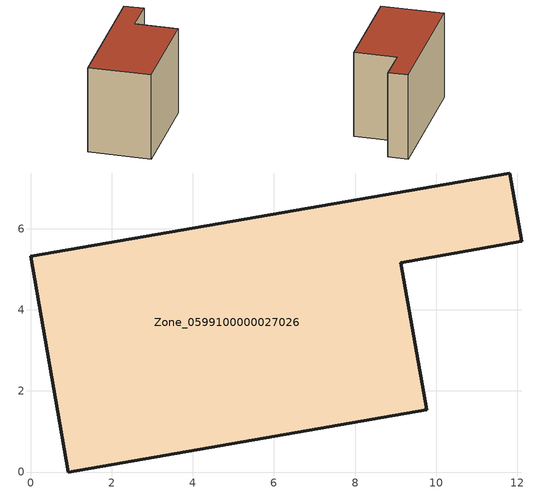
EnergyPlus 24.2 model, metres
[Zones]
Zone_0599100000027026
 floor ground (C_G): 0,5.32 11.82,7.38 12.11,5.69 9.13,5.17 9.77,1.53 0.92,0 z0
 wall outside (C_F): 0.92,0 9.77,1.53 9.13,5.17 12.11,5.69 11.82,7.38 0,5.32 0.92,0 z0:7.74
 roof outside (C_R): 11.82,7.38 0,5.32 0.92,0 9.77,1.53 9.13,5.17 12.11,5.69 z7.74
[BUILDING]
Pand.0599100000027026: North Axis=0; Terrain=City; Loads Convergence Tolerance Value=0.04; Temperature Convergence Tolerance Value=0.4; Solar Distribution=FullExterior; Maximum Number of Warmup Days=25; Minimum Number of Warmup Days=1
[Site:Location]
Rotterdam.The.Hague.AP_ZH_NLD Design_Conditions: Latitude=51.96; Longitude=4.45; Time Zone=1; Elevation=-4.5
[SITE:GROUNDTEMPERATURE:BUILDINGSURFACE]
18, 18, 18, 18, 18, 18, 18, 18, 18, 18, 18, 18
[MATERIAL] Thermal Absorptance=0.9; Solar Absorptance=0.7; Visible Absorptance=0.7
Name | Roughness | Thickness | Conductivity | Density | Specific Heat
G.TI.1992-2005 | MediumSmooth | 0.15 | 0.06 | 540 | 1210
F.TI.1992-2005 | Rough | 0.3 | 0.12 | 1920 | 840
R.TI.1992-2005 | MediumRough | 0.2 | 0.08 | 1500 | 1000
[CONSTRUCTION]
C_G: G.TI.1992-2005
C_F: F.TI.1992-2005
C_R: R.TI.1992-2005
[ZONE]
Zone_0599100000027026: Type=1; Multiplier=1; Ceiling Height=Autocalculate; Volume=Autocalculate; Floor Area=autocalculate; Part of Total Floor Area=Yes
[ZONEINFILTRATION:DESIGNFLOWRATE]
Infil_Zone_0599100000027026: Zone or ZoneList or Space or SpaceList=Zone_0599100000027026; Schedule=AlwaysOn; Design Flow Rate Calculation Method=Flow/Area; Flow Rate per Floor Area=0.0015; Constant Term Coefficient=1; Temperature Term Coefficient=0; Velocity Term Coefficient=0; Velocity Squared Term Coefficient=0
[HVACTEMPLATE:ZONE:IDEALLOADSAIRSYSTEM]
Zone_0599100000027026: Maximum Heating Supply Air Temperature=50; Minimum Cooling Supply Air Temperature=13; Maximum Heating Supply Air Humidity Ratio=0.0156; Minimum Cooling Supply Air Humidity Ratio=0.0077; Heating Limit=NoLimit; Cooling Limit=NoLimit; Dehumidification Control Type=ConstantSensibleHeatRatio; Cooling Sensible Heat Ratio=0.7; Dehumidification Setpoint=60; Humidification Control Type=None; Humidification Setpoint=30; Outdoor Air Method=None; Outdoor Air Flow Rate per Person=0.00944; Outdoor Air Flow Rate per Zone Floor Area=0; Outdoor Air Flow Rate per Zone=0; Demand Controlled Ventilation Type=None; Outdoor Air Economizer Type=NoEconomizer; Heat Recovery Type=None; Sensible Heat Recovery Effectiveness=0.7; Latent Heat Recovery Effectiveness=0.65
[ZONECONTROL:THERMOSTAT]
ThermostatControl_Zone_0599100000027026: Zone or ZoneList=Zone_0599100000027026; Control Type Schedule=DualSetpointControlType; Control 1=Thermostat_Zone_0599100000027026; Temperature Difference Between Cutout And Setpoint=0
[THERMOSTATSETPOINT:DUALSETPOINT]
Thermostat_Zone_0599100000027026: Heating Setpoint Temperature Schedule=HeatingSetpoint_Zone_0599100000027026; Cooling Setpoint Temperature Schedule=CoolingSetpoint_Zone_0599100000027026
[SCHEDULE:COMPACT]
HeatingSetpoint_Zone_0599100000027026: Through: 12/31, For: AllDays, Until: 24:00, 21
CoolingSetpoint_Zone_0599100000027026: Through: 12/31, For: AllDays, Until: 24:00, 24
DualSetpointControlType: Through: 12/31, For: AllDays, Until: 24:00, 4
AlwaysOn: Through: 12/31, For: AllDays, Until: 24:00, 1
